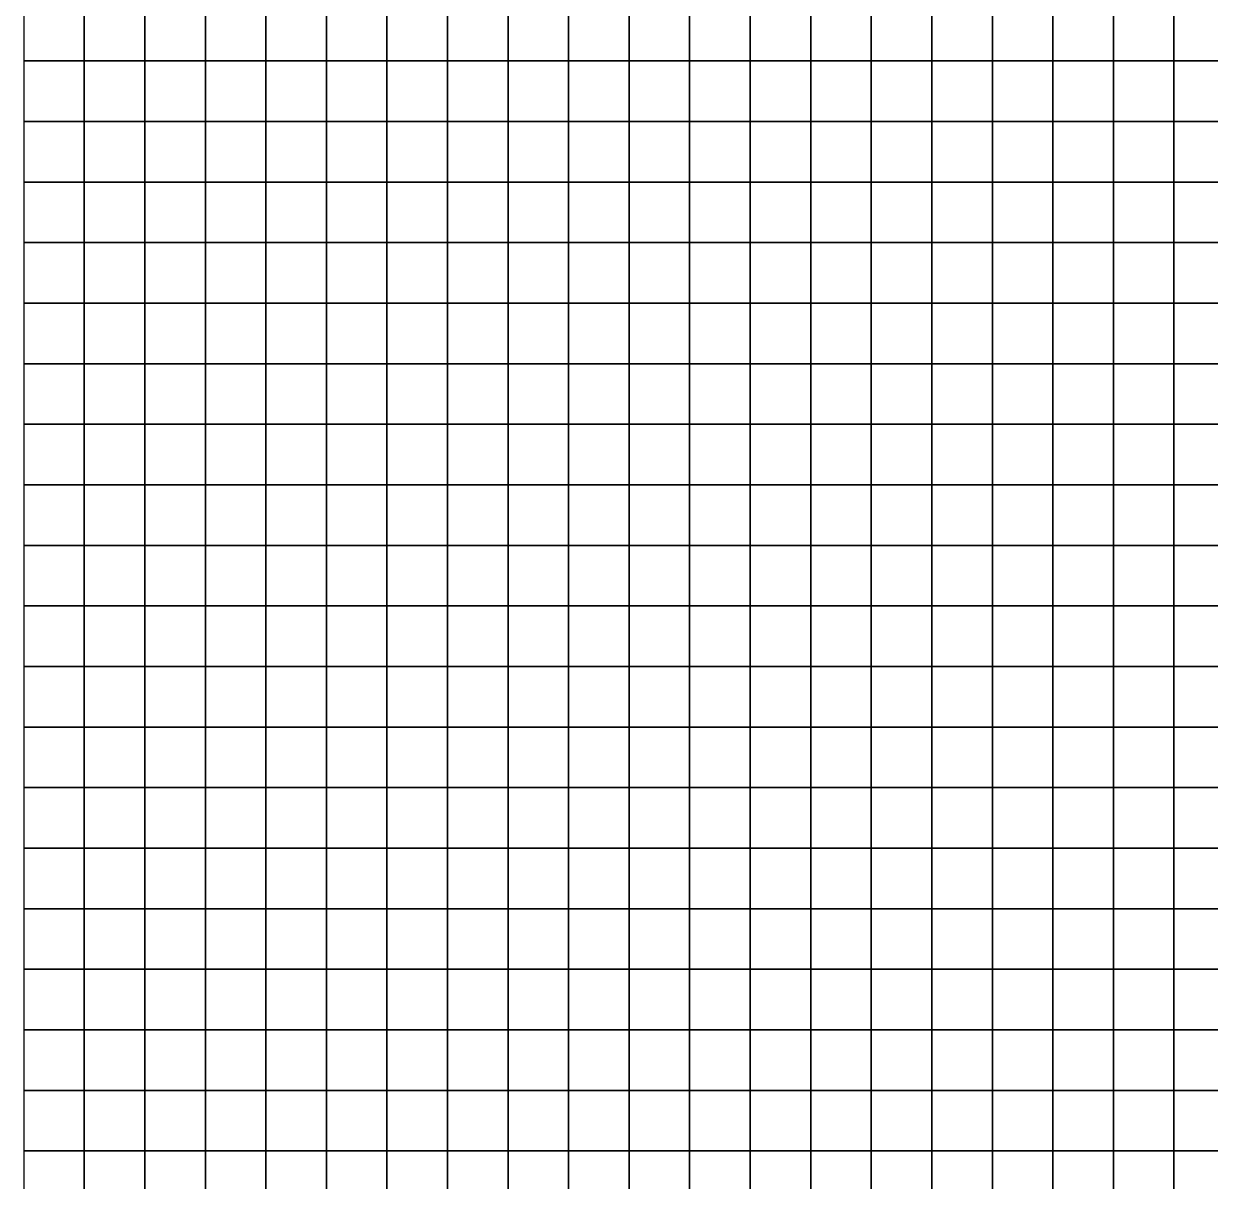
# Model space of a CAD drawing. Header units: metres. Extents: x 100 to 500, y 0 to 760.
# Drawn here: x 100 to 296, y 375 to 566.1 of the extents above; entities that cross this region are included whole.
import ezdxf

# ---------------------------------------------------------------- set-up
doc = ezdxf.new("R2010")
doc.units = ezdxf.units.M

msp = doc.modelspace()

# ---------------------------------------------------------------- linework, layer by layer
at = {"layer": 'C1'}
for points in [[(100, 560, -76.12), (110, 560, -76.49), (110, 570, -77.53), (100, 570, -77.16)], [(110, 560, -76.49), (120, 560, -76.99), (120, 570, -78.03), (110, 570, -77.53)], [(120, 560, -76.99), (130, 560, -77.62), (130, 570, -78.66), (120, 570, -78.03)], [(130, 560, -77.62), (140, 560, -78.24), (140, 570, -79.28), (130, 570, -78.66)], [(140, 560, -78.24), (150, 560, -78.87), (150, 570, -79.91), (140, 570, -79.28)], [(150, 560, -78.87), (160, 560, -79.49), (160, 570, -80.53), (150, 570, -79.91)], [(160, 560, -79.49), (170, 560, -80.12), (170, 570, -81.15), (160, 570, -80.53)], [(170, 560, -80.12), (180, 560, -80.74), (180, 570, -81.78), (170, 570, -81.15)], [(180, 560, -80.74), (190, 560, -81.36), (190, 570, -82.4), (180, 570, -81.78)], [(190, 560, -81.36), (200, 560, -81.99), (200, 570, -83.03), (190, 570, -82.4)], [(200, 560, -81.99), (210, 560, -82.61), (210, 570, -83.65), (200, 570, -83.03)], [(210, 560, -82.61), (220, 560, -83.48), (220, 570, -84.64), (210, 570, -83.65)], [(220, 560, -83.48), (230, 560, -83.26), (230, 570, -84.79), (220, 570, -84.64)], [(230, 560, -83.26), (240, 560, -82.43), (240, 570, -84.1), (230, 570, -84.79)], [(240, 560, -82.43), (250, 560, -82.11), (250, 570, -83.71), (240, 570, -84.1)], [(250, 560, -82.11), (260, 560, -82.33), (260, 570, -83.9), (250, 570, -83.71)], [(260, 560, -82.33), (270, 560, -82.85), (270, 570, -84.31), (260, 570, -83.9)], [(270, 560, -82.85), (280, 560, -84.97), (280, 570, -86.12), (270, 570, -84.31)], [(280, 560, -84.97), (290, 560, -87.7), (290, 570, -88.74), (280, 570, -86.12)], [(290, 560, -87.7), (300, 560, -89.96), (300, 570, -91.06), (290, 570, -88.74)], [(100, 550, -75.08), (110, 550, -75.46), (110, 560, -76.49), (100, 560, -76.12)], [(110, 550, -75.46), (120, 550, -75.96), (120, 560, -76.99), (110, 560, -76.49)], [(120, 550, -75.96), (130, 550, -76.58), (130, 560, -77.62), (120, 560, -76.99)], [(130, 550, -76.58), (140, 550, -77.2), (140, 560, -78.24), (130, 560, -77.62)], [(140, 550, -77.2), (150, 550, -77.83), (150, 560, -78.87), (140, 560, -78.24)], [(150, 550, -77.83), (160, 550, -78.45), (160, 560, -79.49), (150, 560, -78.87)], [(160, 550, -78.45), (170, 550, -79.08), (170, 560, -80.12), (160, 560, -79.49)], [(170, 550, -79.08), (180, 550, -79.7), (180, 560, -80.74), (170, 560, -80.12)], [(180, 550, -79.7), (190, 550, -80.33), (190, 560, -81.36), (180, 560, -80.74)], [(190, 550, -80.33), (200, 550, -80.95), (200, 560, -81.99), (190, 560, -81.36)], [(200, 550, -80.95), (210, 550, -81.77), (210, 560, -82.61), (200, 560, -81.99)], [(210, 550, -81.77), (220, 550, -82.34), (220, 560, -83.48), (210, 560, -82.61)], [(220, 550, -82.34), (230, 550, -81.56), (230, 560, -83.26), (220, 560, -83.48)], [(230, 550, -81.56), (240, 550, -80.72), (240, 560, -82.43), (230, 560, -83.26)], [(240, 550, -80.72), (250, 550, -80.4), (250, 560, -82.11), (240, 560, -82.43)], [(250, 550, -80.4), (260, 550, -80.39), (260, 560, -82.33), (250, 560, -82.11)], [(260, 550, -80.39), (270, 550, -81.12), (270, 560, -82.85), (260, 560, -82.33)], [(270, 550, -81.12), (280, 550, -83.67), (280, 560, -84.97), (270, 560, -82.85)], [(280, 550, -83.67), (290, 550, -86.32), (290, 560, -87.7), (280, 560, -84.97)], [(290, 550, -86.32), (300, 550, -88.51), (300, 560, -89.96), (290, 560, -87.7)], [(100, 540, -74.04), (110, 540, -74.42), (110, 550, -75.46), (100, 550, -75.08)], [(110, 540, -74.42), (120, 540, -74.92), (120, 550, -75.96), (110, 550, -75.46)], [(120, 540, -74.92), (130, 540, -75.54), (130, 550, -76.58), (120, 550, -75.96)], [(130, 540, -75.54), (140, 540, -76.17), (140, 550, -77.2), (130, 550, -76.58)], [(140, 540, -76.17), (150, 540, -76.79), (150, 550, -77.83), (140, 550, -77.2)], [(150, 540, -76.79), (160, 540, -77.41), (160, 550, -78.45), (150, 550, -77.83)], [(160, 540, -77.41), (170, 540, -78.04), (170, 550, -79.08), (160, 550, -78.45)], [(170, 540, -78.04), (180, 540, -78.66), (180, 550, -79.7), (170, 550, -79.08)], [(180, 540, -78.66), (190, 540, -79.29), (190, 550, -80.33), (180, 550, -79.7)], [(190, 540, -79.29), (200, 540, -79.91), (200, 550, -80.95), (190, 550, -80.33)], [(200, 540, -79.91), (210, 540, -80.72), (210, 550, -81.77), (200, 550, -80.95)], [(210, 540, -80.72), (220, 540, -81.01), (220, 550, -82.34), (210, 550, -81.77)], [(220, 540, -81.01), (230, 540, -79.87), (230, 550, -81.56), (220, 550, -82.34)], [(230, 540, -79.87), (240, 540, -79.04), (240, 550, -80.72), (230, 550, -81.56)], [(240, 540, -79.04), (250, 540, -78.68), (250, 550, -80.4), (240, 550, -80.72)], [(250, 540, -78.68), (260, 540, -78.59), (260, 550, -80.39), (250, 550, -80.4)], [(260, 540, -78.59), (270, 540, -79.47), (270, 550, -81.12), (260, 550, -80.39)], [(270, 540, -79.47), (280, 540, -82.24), (280, 550, -83.67), (270, 550, -81.12)], [(280, 540, -82.24), (290, 540, -84.71), (290, 550, -86.32), (280, 550, -83.67)], [(290, 540, -84.71), (300, 540, -86.8), (300, 550, -88.51), (290, 550, -86.32)], [(100, 530, -73), (110, 530, -73.38), (110, 540, -74.42), (100, 540, -74.04)], [(110, 530, -73.38), (120, 530, -73.88), (120, 540, -74.92), (110, 540, -74.42)], [(120, 530, -73.88), (130, 530, -74.5), (130, 540, -75.54), (120, 540, -74.92)], [(130, 530, -74.5), (140, 530, -75.13), (140, 540, -76.17), (130, 540, -75.54)], [(140, 530, -75.13), (150, 530, -75.75), (150, 540, -76.79), (140, 540, -76.17)], [(150, 530, -75.75), (160, 530, -76.38), (160, 540, -77.41), (150, 540, -76.79)], [(160, 530, -76.38), (170, 530, -77), (170, 540, -78.04), (160, 540, -77.41)], [(170, 530, -77), (180, 530, -77.62), (180, 540, -78.66), (170, 540, -78.04)], [(180, 530, -77.62), (190, 530, -78.25), (190, 540, -79.29), (180, 540, -78.66)], [(190, 530, -78.25), (200, 530, -79.18), (200, 540, -79.91), (190, 540, -79.29)], [(200, 530, -79.18), (210, 530, -79.79), (210, 540, -80.72), (200, 540, -79.91)], [(210, 530, -79.79), (220, 530, -79.5), (220, 540, -81.01), (210, 540, -80.72)], [(220, 530, -79.5), (230, 530, -78.25), (230, 540, -79.87), (220, 540, -81.01)], [(230, 530, -78.25), (240, 530, -77.41), (240, 540, -79.04), (230, 540, -79.87)], [(240, 530, -77.41), (250, 530, -76.69), (250, 540, -78.68), (240, 540, -79.04)], [(250, 530, -76.69), (260, 530, -76.71), (260, 540, -78.59), (250, 540, -78.68)], [(260, 530, -76.71), (270, 530, -78.06), (270, 540, -79.47), (260, 540, -78.59)], [(270, 530, -78.06), (280, 530, -80.8), (280, 540, -82.24), (270, 540, -79.47)], [(280, 530, -80.8), (290, 530, -83.14), (290, 540, -84.71), (280, 540, -82.24)], [(290, 530, -83.14), (300, 530, -85.1), (300, 540, -86.8), (290, 540, -84.71)], [(100, 520, -71.97), (110, 520, -72.34), (110, 530, -73.38), (100, 530, -73)], [(110, 520, -72.34), (120, 520, -72.84), (120, 530, -73.88), (110, 530, -73.38)], [(120, 520, -72.84), (130, 520, -73.46), (130, 530, -74.5), (120, 530, -73.88)], [(130, 520, -73.46), (140, 520, -74.09), (140, 530, -75.13), (130, 530, -74.5)], [(140, 520, -74.09), (150, 520, -74.71), (150, 530, -75.75), (140, 530, -75.13)], [(150, 520, -74.71), (160, 520, -75.34), (160, 530, -76.38), (150, 530, -75.75)], [(160, 520, -75.34), (170, 520, -75.96), (170, 530, -77), (160, 530, -76.38)], [(170, 520, -75.96), (180, 520, -76.59), (180, 530, -77.62), (170, 530, -77)], [(180, 520, -76.59), (190, 520, -77.21), (190, 530, -78.25), (180, 530, -77.62)], [(190, 520, -77.21), (200, 520, -78.25), (200, 530, -79.18), (190, 530, -78.25)], [(200, 520, -78.25), (210, 520, -78.65), (210, 530, -79.79), (200, 530, -79.18)], [(210, 520, -78.65), (220, 520, -77.98), (220, 530, -79.5), (210, 530, -79.79)], [(220, 520, -77.98), (230, 520, -76.73), (230, 530, -78.25), (220, 530, -79.5)], [(230, 520, -76.73), (240, 520, -75.86), (240, 530, -77.41), (230, 530, -78.25)], [(240, 520, -75.86), (250, 520, -74.98), (250, 530, -76.69), (240, 530, -77.41)], [(250, 520, -74.98), (260, 520, -75.12), (260, 530, -76.71), (250, 530, -76.69)], [(260, 520, -75.12), (270, 520, -76.74), (270, 530, -78.06), (260, 530, -76.71)], [(270, 520, -76.74), (280, 520, -79.34), (280, 530, -80.8), (270, 530, -78.06)], [(280, 520, -79.34), (290, 520, -81.55), (290, 530, -83.14), (280, 530, -80.8)], [(290, 520, -81.55), (300, 520, -83.41), (300, 530, -85.1), (290, 530, -83.14)], [(100, 510, -70.93), (110, 510, -71.3), (110, 520, -72.34), (100, 520, -71.97)], [(110, 510, -71.3), (120, 510, -71.8), (120, 520, -72.84), (110, 520, -72.34)], [(120, 510, -71.8), (130, 510, -72.43), (130, 520, -73.46), (120, 520, -72.84)], [(130, 510, -72.43), (140, 510, -73.05), (140, 520, -74.09), (130, 520, -73.46)], [(140, 510, -73.05), (150, 510, -73.67), (150, 520, -74.71), (140, 520, -74.09)], [(150, 510, -73.67), (160, 510, -74.3), (160, 520, -75.34), (150, 520, -74.71)], [(160, 510, -74.3), (170, 510, -74.92), (170, 520, -75.96), (160, 520, -75.34)], [(170, 510, -74.92), (180, 510, -75.55), (180, 520, -76.59), (170, 520, -75.96)], [(180, 510, -75.55), (190, 510, -76.59), (190, 520, -77.21), (180, 520, -76.59)], [(190, 510, -76.59), (200, 510, -77.53), (200, 520, -78.25), (190, 520, -77.21)], [(200, 510, -77.53), (210, 510, -77.73), (210, 520, -78.65), (200, 520, -78.25)], [(210, 510, -77.73), (220, 510, -76.91), (220, 520, -77.98), (210, 520, -78.65)], [(220, 510, -76.91), (230, 510, -75.64), (230, 520, -76.73), (220, 520, -77.98)], [(230, 510, -75.64), (240, 510, -74.32), (240, 520, -75.86), (230, 520, -76.73)], [(240, 510, -74.32), (250, 510, -73.48), (250, 520, -74.98), (240, 520, -75.86)], [(250, 510, -73.48), (260, 510, -73.76), (260, 520, -75.12), (250, 520, -74.98)], [(260, 510, -73.76), (270, 510, -75.43), (270, 520, -76.74), (260, 520, -75.12)], [(270, 510, -75.43), (280, 510, -77.92), (280, 520, -79.34), (270, 520, -76.74)], [(280, 510, -77.92), (290, 510, -80.05), (290, 520, -81.55), (280, 520, -79.34)], [(290, 510, -80.05), (300, 510, -81.82), (300, 520, -83.41), (290, 520, -81.55)], [(100, 500, -69.89), (110, 500, -70.26), (110, 510, -71.3), (100, 510, -70.93)], [(110, 500, -70.26), (120, 500, -70.76), (120, 510, -71.8), (110, 510, -71.3)], [(120, 500, -70.76), (130, 500, -71.39), (130, 510, -72.43), (120, 510, -71.8)], [(130, 500, -71.39), (140, 500, -72.01), (140, 510, -73.05), (130, 510, -72.43)], [(140, 500, -72.01), (150, 500, -72.64), (150, 510, -73.67), (140, 510, -73.05)], [(150, 500, -72.64), (160, 500, -73.26), (160, 510, -74.3), (150, 510, -73.67)], [(160, 500, -73.26), (170, 500, -73.89), (170, 510, -74.92), (160, 510, -74.3)], [(170, 500, -73.89), (180, 500, -74.51), (180, 510, -75.55), (170, 510, -74.92)], [(180, 500, -74.51), (190, 500, -75.77), (190, 510, -76.59), (180, 510, -75.55)], [(190, 500, -75.77), (200, 500, -76.6), (200, 510, -77.53), (190, 510, -76.59)], [(200, 500, -76.6), (210, 500, -76.39), (210, 510, -77.73), (200, 510, -77.53)], [(210, 500, -76.39), (220, 500, -75.57), (220, 510, -76.91), (210, 510, -77.73)], [(220, 500, -75.57), (230, 500, -74.29), (230, 510, -75.64), (220, 510, -76.91)], [(230, 500, -74.29), (240, 500, -72.72), (240, 510, -74.32), (230, 510, -75.64)], [(240, 500, -72.72), (250, 500, -71.95), (250, 510, -73.48), (240, 510, -74.32)], [(250, 500, -71.95), (260, 500, -72.58), (260, 510, -73.76), (250, 510, -73.48)], [(260, 500, -72.58), (270, 500, -74.18), (270, 510, -75.43), (260, 510, -73.76)], [(270, 500, -74.18), (280, 500, -76.6), (280, 510, -77.92), (270, 510, -75.43)], [(280, 500, -76.6), (290, 500, -78.66), (290, 510, -80.05), (280, 510, -77.92)], [(290, 500, -78.66), (300, 500, -80.36), (300, 510, -81.82), (290, 510, -80.05)], [(100, 490, -68.85), (110, 490, -69.23), (110, 500, -70.26), (100, 500, -69.89)], [(110, 490, -69.23), (120, 490, -69.73), (120, 500, -70.76), (110, 500, -70.26)], [(120, 490, -69.73), (130, 490, -70.35), (130, 500, -71.39), (120, 500, -70.76)], [(130, 490, -70.35), (140, 490, -70.97), (140, 500, -72.01), (130, 500, -71.39)], [(140, 490, -70.97), (150, 490, -71.6), (150, 500, -72.64), (140, 500, -72.01)], [(150, 490, -71.6), (160, 490, -72.22), (160, 500, -73.26), (150, 500, -72.64)], [(160, 490, -72.22), (170, 490, -72.85), (170, 500, -73.89), (160, 500, -73.26)], [(170, 490, -72.85), (180, 490, -73.47), (180, 500, -74.51), (170, 500, -73.89)], [(180, 490, -73.47), (190, 490, -74.75), (190, 500, -75.77), (180, 500, -74.51)], [(190, 490, -74.75), (200, 490, -75.46), (200, 500, -76.6), (190, 500, -75.77)], [(200, 490, -75.46), (210, 490, -75.06), (210, 500, -76.39), (200, 500, -76.6)], [(210, 490, -75.06), (220, 490, -74.22), (220, 500, -75.57), (210, 500, -76.39)], [(220, 490, -74.22), (230, 490, -72.91), (230, 500, -74.29), (220, 500, -75.57)], [(230, 490, -72.91), (240, 490, -71.29), (240, 500, -72.72), (230, 500, -74.29)], [(240, 490, -71.29), (250, 490, -70.59), (250, 500, -71.95), (240, 500, -72.72)], [(250, 490, -70.59), (260, 490, -71.35), (260, 500, -72.58), (250, 500, -71.95)], [(260, 490, -71.35), (270, 490, -72.91), (270, 500, -74.18), (260, 500, -72.58)], [(270, 490, -72.91), (280, 490, -75.28), (280, 500, -76.6), (270, 500, -74.18)], [(280, 490, -75.28), (290, 490, -77.31), (290, 500, -78.66), (280, 500, -76.6)], [(290, 490, -77.31), (300, 490, -78.98), (300, 500, -80.36), (290, 500, -78.66)], [(100, 480, -67.81), (110, 480, -68.19), (110, 490, -69.23), (100, 490, -68.85)], [(110, 480, -68.19), (120, 480, -68.69), (120, 490, -69.73), (110, 490, -69.23)], [(120, 480, -68.69), (130, 480, -69.31), (130, 490, -70.35), (120, 490, -69.73)], [(130, 480, -69.31), (140, 480, -69.94), (140, 490, -70.97), (130, 490, -70.35)], [(140, 480, -69.94), (150, 480, -70.56), (150, 490, -71.6), (140, 490, -70.97)], [(150, 480, -70.56), (160, 480, -71.18), (160, 490, -72.22), (150, 490, -71.6)], [(160, 480, -71.18), (170, 480, -71.81), (170, 490, -72.85), (160, 490, -72.22)], [(170, 480, -71.81), (180, 480, -72.77), (180, 490, -73.47), (170, 490, -72.85)], [(180, 480, -72.77), (190, 480, -74.02), (190, 490, -74.75), (180, 490, -73.47)], [(190, 480, -74.02), (200, 480, -74.3), (200, 490, -75.46), (190, 490, -74.75)], [(200, 480, -74.3), (210, 480, -73.89), (210, 490, -75.06), (200, 490, -75.46)], [(210, 480, -73.89), (220, 480, -73.03), (220, 490, -74.22), (210, 490, -75.06)], [(220, 480, -73.03), (230, 480, -71.27), (230, 490, -72.91), (220, 490, -74.22)], [(230, 480, -71.27), (240, 480, -69.57), (240, 490, -71.29), (230, 490, -72.91)], [(240, 480, -69.57), (250, 480, -69.23), (250, 490, -70.59), (240, 490, -71.29)], [(250, 480, -69.23), (260, 480, -69.92), (260, 490, -71.35), (250, 490, -70.59)], [(260, 480, -69.92), (270, 480, -71.43), (270, 490, -72.91), (260, 490, -71.35)], [(270, 480, -71.43), (280, 480, -73.88), (280, 490, -75.28), (270, 490, -72.91)], [(280, 480, -73.88), (290, 480, -75.95), (290, 490, -77.31), (280, 490, -75.28)], [(290, 480, -75.95), (300, 480, -77.64), (300, 490, -78.98), (290, 490, -77.31)], [(100, 470, -66.77), (110, 470, -67.15), (110, 480, -68.19), (100, 480, -67.81)], [(110, 470, -67.15), (120, 470, -67.65), (120, 480, -68.69), (110, 480, -68.19)], [(120, 470, -67.65), (130, 470, -68.27), (130, 480, -69.31), (120, 480, -68.69)], [(130, 470, -68.27), (140, 470, -68.9), (140, 480, -69.94), (130, 480, -69.31)], [(140, 470, -68.9), (150, 470, -69.52), (150, 480, -70.56), (140, 480, -69.94)], [(150, 470, -69.52), (160, 470, -70.15), (160, 480, -71.18), (150, 480, -70.56)], [(160, 470, -70.15), (170, 470, -70.77), (170, 480, -71.81), (160, 480, -71.18)], [(170, 470, -70.77), (180, 470, -71.86), (180, 480, -72.77), (170, 480, -71.81)], [(180, 470, -71.86), (190, 470, -73.08), (190, 480, -74.02), (180, 480, -72.77)], [(190, 470, -73.08), (200, 470, -73.12), (200, 480, -74.3), (190, 480, -74.02)], [(200, 470, -73.12), (210, 470, -72.71), (210, 480, -73.89), (200, 480, -74.3)], [(210, 470, -72.71), (220, 470, -71.82), (220, 480, -73.03), (210, 480, -73.89)], [(220, 470, -71.82), (230, 470, -69.79), (230, 480, -71.27), (220, 480, -73.03)], [(230, 470, -69.79), (240, 470, -68.02), (240, 480, -69.57), (230, 480, -71.27)], [(240, 470, -68.02), (250, 470, -67.82), (250, 480, -69.23), (240, 480, -69.57)], [(250, 470, -67.82), (260, 470, -68.46), (260, 480, -69.92), (250, 480, -69.23)], [(260, 470, -68.46), (270, 470, -69.97), (270, 480, -71.43), (260, 480, -69.92)], [(270, 470, -69.97), (280, 470, -72.54), (280, 480, -73.88), (270, 480, -71.43)], [(280, 470, -72.54), (290, 470, -74.69), (290, 480, -75.95), (280, 480, -73.88)], [(290, 470, -74.69), (300, 470, -76.4), (300, 480, -77.64), (290, 480, -75.95)], [(100, 460, -65.74), (110, 460, -66.11), (110, 470, -67.15), (100, 470, -66.77)], [(110, 460, -66.11), (120, 460, -66.61), (120, 470, -67.65), (110, 470, -67.15)], [(120, 460, -66.61), (130, 460, -67.23), (130, 470, -68.27), (120, 470, -67.65)], [(130, 460, -67.23), (140, 460, -67.86), (140, 470, -68.9), (130, 470, -68.27)], [(140, 460, -67.86), (150, 460, -68.48), (150, 470, -69.52), (140, 470, -68.9)], [(150, 460, -68.48), (160, 460, -69.11), (160, 470, -70.15), (150, 470, -69.52)], [(160, 460, -69.11), (170, 460, -70.18), (170, 470, -70.77), (160, 470, -70.15)], [(170, 460, -70.18), (180, 460, -71.34), (180, 470, -71.86), (170, 470, -70.77)], [(180, 460, -71.34), (190, 460, -72.1), (190, 470, -73.08), (180, 470, -71.86)], [(190, 460, -72.1), (200, 460, -72.12), (200, 470, -73.12), (190, 470, -73.08)], [(200, 460, -72.12), (210, 460, -71.68), (210, 470, -72.71), (200, 470, -73.12)], [(210, 460, -71.68), (220, 460, -70.23), (220, 470, -71.82), (210, 470, -72.71)], [(220, 460, -70.23), (230, 460, -67.99), (230, 470, -69.79), (220, 470, -71.82)], [(230, 460, -67.99), (240, 460, -66.56), (240, 470, -68.02), (230, 470, -69.79)], [(240, 460, -66.56), (250, 460, -66.28), (250, 470, -67.82), (240, 470, -68.02)], [(250, 460, -66.28), (260, 460, -66.88), (260, 470, -68.46), (250, 470, -67.82)], [(260, 460, -66.88), (270, 460, -68.47), (270, 470, -69.97), (260, 470, -68.46)], [(270, 460, -68.47), (280, 460, -71.17), (280, 470, -72.54), (270, 470, -69.97)], [(280, 460, -71.17), (290, 460, -73.4), (290, 470, -74.69), (280, 470, -72.54)], [(290, 460, -73.4), (300, 460, -75.15), (300, 470, -76.4), (290, 470, -74.69)], [(100, 450, -64.7), (110, 450, -65.07), (110, 460, -66.11), (100, 460, -65.74)], [(110, 450, -65.07), (120, 450, -65.57), (120, 460, -66.61), (110, 460, -66.11)], [(120, 450, -65.57), (130, 450, -66.2), (130, 460, -67.23), (120, 460, -66.61)], [(130, 450, -66.2), (140, 450, -66.82), (140, 460, -67.86), (130, 460, -67.23)], [(140, 450, -66.82), (150, 450, -67.44), (150, 460, -68.48), (140, 460, -67.86)], [(150, 450, -67.44), (160, 450, -68.07), (160, 460, -69.11), (150, 460, -68.48)], [(160, 450, -68.07), (170, 450, -69.38), (170, 460, -70.18), (160, 460, -69.11)], [(170, 450, -69.38), (180, 450, -70.6), (180, 460, -71.34), (170, 460, -70.18)], [(180, 450, -70.6), (190, 450, -71.09), (190, 460, -72.1), (180, 460, -71.34)], [(190, 450, -71.09), (200, 450, -71.11), (200, 460, -72.12), (190, 460, -72.1)], [(200, 450, -71.11), (210, 450, -70.63), (210, 460, -71.68), (200, 460, -72.12)], [(210, 450, -70.63), (220, 450, -68.78), (220, 460, -70.23), (210, 460, -71.68)], [(220, 450, -68.78), (230, 450, -66.34), (230, 460, -67.99), (220, 460, -70.23)], [(230, 450, -66.34), (240, 450, -65.06), (240, 460, -66.56), (230, 460, -67.99)], [(240, 450, -65.06), (250, 450, -64.7), (250, 460, -66.28), (240, 460, -66.56)], [(250, 450, -64.7), (260, 450, -65.28), (260, 460, -66.88), (250, 460, -66.28)], [(260, 450, -65.28), (270, 450, -66.97), (270, 460, -68.47), (260, 460, -66.88)], [(270, 450, -66.97), (280, 450, -69.8), (280, 460, -71.17), (270, 460, -68.47)], [(280, 450, -69.8), (290, 450, -72.11), (290, 460, -73.4), (280, 460, -71.17)], [(290, 450, -72.11), (300, 450, -73.88), (300, 460, -75.15), (290, 460, -73.4)], [(100, 440, -63.66), (110, 440, -64.03), (110, 450, -65.07), (100, 450, -64.7)], [(110, 440, -64.03), (120, 440, -64.53), (120, 450, -65.57), (110, 450, -65.07)], [(120, 440, -64.53), (130, 440, -65.16), (130, 450, -66.2), (120, 450, -65.57)], [(130, 440, -65.16), (140, 440, -65.78), (140, 450, -66.82), (130, 450, -66.2)], [(140, 440, -65.78), (150, 440, -66.41), (150, 450, -67.44), (140, 450, -66.82)], [(150, 440, -66.41), (160, 440, -67.59), (160, 450, -68.07), (150, 450, -67.44)], [(160, 440, -67.59), (170, 440, -69.07), (170, 450, -69.38), (160, 450, -68.07)], [(170, 440, -69.07), (180, 440, -70.34), (180, 450, -70.6), (170, 450, -69.38)], [(180, 440, -70.34), (190, 440, -70.79), (190, 450, -71.09), (180, 450, -70.6)], [(190, 440, -70.79), (200, 440, -70.77), (200, 450, -71.11), (190, 450, -71.09)], [(200, 440, -70.77), (210, 440, -69.62), (210, 450, -70.63), (200, 450, -71.11)], [(210, 440, -69.62), (220, 440, -67.48), (220, 450, -68.78), (210, 450, -70.63)], [(220, 440, -67.48), (230, 440, -64.84), (230, 450, -66.34), (220, 450, -68.78)], [(230, 440, -64.84), (240, 440, -63.49), (240, 450, -65.06), (230, 450, -66.34)], [(240, 440, -63.49), (250, 440, -63.08), (250, 450, -64.7), (240, 450, -65.06)], [(250, 440, -63.08), (260, 440, -63.7), (260, 450, -65.28), (250, 450, -64.7)], [(260, 440, -63.7), (270, 440, -65.49), (270, 450, -66.97), (260, 450, -65.28)], [(270, 440, -65.49), (280, 440, -68.45), (280, 450, -69.8), (270, 450, -66.97)], [(280, 440, -68.45), (290, 440, -70.83), (290, 450, -72.11), (280, 450, -69.8)], [(290, 440, -70.83), (300, 440, -72.63), (300, 450, -73.88), (290, 450, -72.11)], [(100, 430, -62.62), (110, 430, -63), (110, 440, -64.03), (100, 440, -63.66)], [(110, 430, -63), (120, 430, -63.49), (120, 440, -64.53), (110, 440, -64.03)], [(120, 430, -63.49), (130, 430, -64.12), (130, 440, -65.16), (120, 440, -64.53)], [(130, 430, -64.12), (140, 430, -64.74), (140, 440, -65.78), (130, 440, -65.16)], [(140, 430, -64.74), (150, 430, -65.37), (150, 440, -66.41), (140, 440, -65.78)], [(150, 430, -65.37), (160, 430, -66.91), (160, 440, -67.59), (150, 440, -66.41)], [(160, 430, -66.91), (170, 430, -68.54), (170, 440, -69.07), (160, 440, -67.59)], [(170, 430, -68.54), (180, 430, -69.52), (180, 440, -70.34), (170, 440, -69.07)], [(180, 430, -69.52), (190, 430, -69.95), (190, 440, -70.79), (180, 440, -70.34)], [(190, 430, -69.95), (200, 430, -69.87), (200, 440, -70.77), (190, 440, -70.79)], [(200, 430, -69.87), (210, 430, -68.23), (210, 440, -69.62), (200, 440, -70.77)], [(210, 430, -68.23), (220, 430, -65.8), (220, 440, -67.48), (210, 440, -69.62)], [(220, 430, -65.8), (230, 430, -63.35), (230, 440, -64.84), (220, 440, -67.48)], [(230, 430, -63.35), (240, 430, -61.94), (240, 440, -63.49), (230, 440, -64.84)], [(240, 430, -61.94), (250, 430, -61.52), (250, 440, -63.08), (240, 440, -63.49)], [(250, 430, -61.52), (260, 430, -62.23), (260, 440, -63.7), (250, 440, -63.08)], [(260, 430, -62.23), (270, 430, -64.14), (270, 440, -65.49), (260, 440, -63.7)], [(270, 430, -64.14), (280, 430, -67.19), (280, 440, -68.45), (270, 440, -65.49)], [(280, 430, -67.19), (290, 430, -69.61), (290, 440, -70.83), (280, 440, -68.45)], [(290, 430, -69.61), (300, 430, -71.42), (300, 440, -72.63), (290, 440, -70.83)], [(100, 420, -61.58), (110, 420, -61.96), (110, 430, -63), (100, 430, -62.62)], [(110, 420, -61.96), (120, 420, -62.46), (120, 430, -63.49), (110, 430, -63)], [(120, 420, -62.46), (130, 420, -63.08), (130, 430, -64.12), (120, 430, -63.49)], [(130, 420, -63.08), (140, 420, -63.7), (140, 430, -64.74), (130, 430, -64.12)], [(140, 420, -63.7), (150, 420, -64.33), (150, 430, -65.37), (140, 430, -64.74)], [(150, 420, -64.33), (160, 420, -66.13), (160, 430, -66.91), (150, 430, -65.37)], [(160, 420, -66.13), (170, 420, -67.89), (170, 430, -68.54), (160, 430, -66.91)], [(170, 420, -67.89), (180, 420, -68.8), (180, 430, -69.52), (170, 430, -68.54)], [(180, 420, -68.8), (190, 420, -69.2), (190, 430, -69.95), (180, 430, -69.52)], [(190, 420, -69.2), (200, 420, -69.02), (200, 430, -69.87), (190, 430, -69.95)], [(200, 420, -69.02), (210, 420, -66.99), (210, 430, -68.23), (200, 430, -69.87)], [(210, 420, -66.99), (220, 420, -64.3), (220, 430, -65.8), (210, 430, -68.23)], [(220, 420, -64.3), (230, 420, -61.84), (230, 430, -63.35), (220, 430, -65.8)], [(230, 420, -61.84), (240, 420, -60.39), (240, 430, -61.94), (230, 430, -63.35)], [(240, 420, -60.39), (250, 420, -60.03), (250, 430, -61.52), (240, 430, -61.94)], [(250, 420, -60.03), (260, 420, -60.86), (260, 430, -62.23), (250, 430, -61.52)], [(260, 420, -60.86), (270, 420, -62.9), (270, 430, -64.14), (260, 430, -62.23)], [(270, 420, -62.9), (280, 420, -66.07), (280, 430, -67.19), (270, 430, -64.14)], [(280, 420, -66.07), (290, 420, -68.57), (290, 430, -69.61), (280, 430, -67.19)], [(290, 420, -68.57), (300, 420, -70.38), (300, 430, -71.42), (290, 430, -69.61)], [(100, 410, -60.54), (110, 410, -60.92), (110, 420, -61.96), (100, 420, -61.58)], [(110, 410, -60.92), (120, 410, -61.42), (120, 420, -62.46), (110, 420, -61.96)], [(120, 410, -61.42), (130, 410, -62.04), (130, 420, -63.08), (120, 420, -62.46)], [(130, 410, -62.04), (140, 410, -62.67), (140, 420, -63.7), (130, 420, -63.08)], [(140, 410, -62.67), (150, 410, -63.76), (150, 420, -64.33), (140, 420, -63.7)], [(150, 410, -63.76), (160, 410, -65.81), (160, 420, -66.13), (150, 420, -64.33)], [(160, 410, -65.81), (170, 410, -67.25), (170, 420, -67.89), (160, 420, -66.13)], [(170, 410, -67.25), (180, 410, -68.13), (180, 420, -68.8), (170, 420, -67.89)], [(180, 410, -68.13), (190, 410, -68.47), (190, 420, -69.2), (180, 420, -68.8)], [(190, 410, -68.47), (200, 410, -67.69), (200, 420, -69.02), (190, 420, -69.2)], [(200, 410, -67.69), (210, 410, -65.29), (210, 420, -66.99), (200, 420, -69.02)], [(210, 410, -65.29), (220, 410, -62.82), (220, 420, -64.3), (210, 420, -66.99)], [(220, 410, -62.82), (230, 410, -60.32), (230, 420, -61.84), (220, 420, -64.3)], [(230, 410, -60.32), (240, 410, -58.89), (240, 420, -60.39), (230, 420, -61.84)], [(240, 410, -58.89), (250, 410, -58.65), (250, 420, -60.03), (240, 420, -60.39)], [(250, 410, -58.65), (260, 410, -59.61), (260, 420, -60.86), (250, 420, -60.03)], [(260, 410, -59.61), (270, 410, -61.78), (270, 420, -62.9), (260, 420, -60.86)], [(270, 410, -61.78), (280, 410, -65.09), (280, 420, -66.07), (270, 420, -62.9)], [(280, 410, -65.09), (290, 410, -67.66), (290, 420, -68.57), (280, 420, -66.07)], [(290, 410, -67.66), (300, 410, -69.49), (300, 420, -70.38), (290, 420, -68.57)], [(100, 400, -59.51), (110, 400, -59.88), (110, 410, -60.92), (100, 410, -60.54)], [(110, 400, -59.88), (120, 400, -60.38), (120, 410, -61.42), (110, 410, -60.92)], [(120, 400, -60.38), (130, 400, -61), (130, 410, -62.04), (120, 410, -61.42)], [(130, 400, -61), (140, 400, -61.63), (140, 410, -62.67), (130, 410, -62.04)], [(140, 400, -61.63), (150, 400, -63.07), (150, 410, -63.76), (140, 410, -62.67)], [(150, 400, -63.07), (160, 400, -65.35), (160, 410, -65.81), (150, 410, -63.76)], [(160, 400, -65.35), (170, 400, -66.69), (170, 410, -67.25), (160, 410, -65.81)], [(170, 400, -66.69), (180, 400, -67.53), (180, 410, -68.13), (170, 410, -67.25)], [(180, 400, -67.53), (190, 400, -67.78), (190, 410, -68.47), (180, 410, -68.13)], [(190, 400, -67.78), (200, 400, -66.54), (200, 410, -67.69), (190, 410, -68.47)], [(200, 400, -66.54), (210, 400, -63.8), (210, 410, -65.29), (200, 410, -67.69)], [(210, 400, -63.8), (220, 400, -61.36), (220, 410, -62.82), (210, 410, -65.29)], [(220, 400, -61.36), (230, 400, -58.8), (230, 410, -60.32), (220, 410, -62.82)], [(230, 400, -58.8), (240, 400, -57.41), (240, 410, -58.89), (230, 410, -60.32)], [(240, 400, -57.41), (250, 400, -57.26), (250, 410, -58.65), (240, 410, -58.89)], [(250, 400, -57.26), (260, 400, -58.35), (260, 410, -59.61), (250, 410, -58.65)], [(260, 400, -58.35), (270, 400, -60.62), (270, 410, -61.78), (260, 410, -59.61)], [(270, 400, -60.62), (280, 400, -64.09), (280, 410, -65.09), (270, 410, -61.78)], [(280, 400, -64.09), (290, 400, -66.75), (290, 410, -67.66), (280, 410, -65.09)], [(290, 400, -66.75), (300, 400, -68.62), (300, 410, -69.49), (290, 410, -67.66)], [(100, 390, -58.47), (110, 390, -58.84), (110, 400, -59.88), (100, 400, -59.51)], [(110, 390, -58.84), (120, 390, -59.34), (120, 400, -60.38), (110, 400, -59.88)], [(120, 390, -59.34), (130, 390, -59.97), (130, 400, -61), (120, 400, -60.38)], [(130, 390, -59.97), (140, 390, -61.18), (140, 400, -61.63), (130, 400, -61)], [(140, 390, -61.18), (150, 390, -62.96), (150, 400, -63.07), (140, 400, -61.63)], [(150, 390, -62.96), (160, 390, -64.89), (160, 400, -65.35), (150, 400, -63.07)], [(160, 390, -64.89), (170, 390, -66.2), (170, 400, -66.69), (160, 400, -65.35)], [(170, 390, -66.2), (180, 390, -66.97), (180, 400, -67.53), (170, 400, -66.69)], [(180, 390, -66.97), (190, 390, -66.51), (190, 400, -67.78), (180, 400, -67.53)], [(190, 390, -66.51), (200, 390, -64.81), (200, 400, -66.54), (190, 400, -67.78)], [(200, 390, -64.81), (210, 390, -62.32), (210, 400, -63.8), (200, 400, -66.54)], [(210, 390, -62.32), (220, 390, -59.83), (220, 400, -61.36), (210, 400, -63.8)], [(220, 390, -59.83), (230, 390, -57.25), (230, 400, -58.8), (220, 400, -61.36)], [(230, 390, -57.25), (240, 390, -55.92), (240, 400, -57.41), (230, 400, -58.8)], [(240, 390, -55.92), (250, 390, -55.86), (250, 400, -57.26), (240, 400, -57.41)], [(250, 390, -55.86), (260, 390, -57.03), (260, 400, -58.35), (250, 400, -57.26)], [(260, 390, -57.03), (270, 390, -59.42), (270, 400, -60.62), (260, 400, -58.35)], [(270, 390, -59.42), (280, 390, -63.04), (280, 400, -64.09), (270, 400, -60.62)], [(280, 390, -63.04), (290, 390, -65.8), (290, 400, -66.75), (280, 400, -64.09)], [(290, 390, -65.8), (300, 390, -67.69), (300, 400, -68.62), (290, 400, -66.75)], [(100, 380, -57.43), (110, 380, -57.8), (110, 390, -58.84), (100, 390, -58.47)], [(110, 380, -57.8), (120, 380, -58.3), (120, 390, -59.34), (110, 390, -58.84)], [(120, 380, -58.3), (130, 380, -58.93), (130, 390, -59.97), (120, 390, -59.34)], [(130, 380, -58.93), (140, 380, -60.58), (140, 390, -61.18), (130, 390, -59.97)], [(140, 380, -60.58), (150, 380, -62.68), (150, 390, -62.96), (140, 390, -61.18)], [(150, 380, -62.68), (160, 380, -64.48), (160, 390, -64.89), (150, 390, -62.96)], [(160, 380, -64.48), (170, 380, -65.74), (170, 390, -66.2), (160, 390, -64.89)], [(170, 380, -65.74), (180, 380, -66.42), (180, 390, -66.97), (170, 390, -66.2)], [(180, 380, -66.42), (190, 380, -65.4), (190, 390, -66.51), (180, 390, -66.97)], [(190, 380, -65.4), (200, 380, -63.28), (200, 390, -64.81), (190, 390, -66.51)], [(200, 380, -63.28), (210, 380, -60.84), (210, 390, -62.32), (200, 390, -64.81)], [(210, 380, -60.84), (220, 380, -58.33), (220, 390, -59.83), (210, 390, -62.32)], [(220, 380, -58.33), (230, 380, -55.74), (230, 390, -57.25), (220, 390, -59.83)], [(230, 380, -55.74), (240, 380, -54.45), (240, 390, -55.92), (230, 390, -57.25)], [(240, 380, -54.45), (250, 380, -54.45), (250, 390, -55.86), (240, 390, -55.92)], [(250, 380, -54.45), (260, 380, -55.69), (260, 390, -57.03), (250, 390, -55.86)], [(260, 380, -55.69), (270, 380, -58.18), (270, 390, -59.42), (260, 390, -57.03)], [(270, 380, -58.18), (280, 380, -61.95), (280, 390, -63.04), (270, 390, -59.42)], [(280, 380, -61.95), (290, 380, -64.82), (290, 390, -65.8), (280, 390, -63.04)], [(290, 380, -64.82), (300, 380, -66.77), (300, 390, -67.69), (290, 390, -65.8)], [(100, 370, -56.39), (110, 370, -56.76), (110, 380, -57.8), (100, 380, -57.43)], [(110, 370, -56.76), (120, 370, -57.26), (120, 380, -58.3), (110, 380, -57.8)], [(120, 370, -57.26), (130, 370, -58.59), (130, 380, -58.93), (120, 380, -58.3)], [(130, 370, -58.59), (140, 370, -60.67), (140, 380, -60.58), (130, 380, -58.93)], [(140, 370, -60.67), (150, 370, -63.09), (150, 380, -62.68), (140, 380, -60.58)], [(150, 370, -63.09), (160, 370, -64.84), (160, 380, -64.48), (150, 380, -62.68)], [(160, 370, -64.84), (170, 370, -66.03), (170, 380, -65.74), (160, 380, -64.48)], [(170, 370, -66.03), (180, 370, -65.9), (180, 380, -66.42), (170, 380, -65.74)], [(180, 370, -65.9), (190, 370, -64.34), (190, 380, -65.4), (180, 380, -66.42)], [(190, 370, -64.34), (200, 370, -61.82), (200, 380, -63.28), (190, 380, -65.4)], [(200, 370, -61.82), (210, 370, -59.39), (210, 380, -60.84), (200, 380, -63.28)], [(210, 370, -59.39), (220, 370, -56.93), (220, 380, -58.33), (210, 380, -60.84)], [(220, 370, -56.93), (230, 370, -54.37), (230, 380, -55.74), (220, 380, -58.33)], [(230, 370, -54.37), (240, 370, -53.12), (240, 380, -54.45), (230, 380, -55.74)], [(240, 370, -53.12), (250, 370, -53.14), (250, 380, -54.45), (240, 380, -54.45)], [(250, 370, -53.14), (260, 370, -54.38), (260, 380, -55.69), (250, 380, -54.45)], [(260, 370, -54.38), (270, 370, -56.85), (270, 380, -58.18), (260, 380, -55.69)], [(270, 370, -56.85), (280, 370, -60.69), (280, 380, -61.95), (270, 380, -58.18)], [(280, 370, -60.69), (290, 370, -63.6), (290, 380, -64.82), (280, 380, -61.95)], [(290, 370, -63.6), (300, 370, -65.58), (300, 380, -66.77), (290, 380, -64.82)]]:
    msp.add_3dface(points, dxfattribs=at)

doc.saveas('drawing.dxf')
